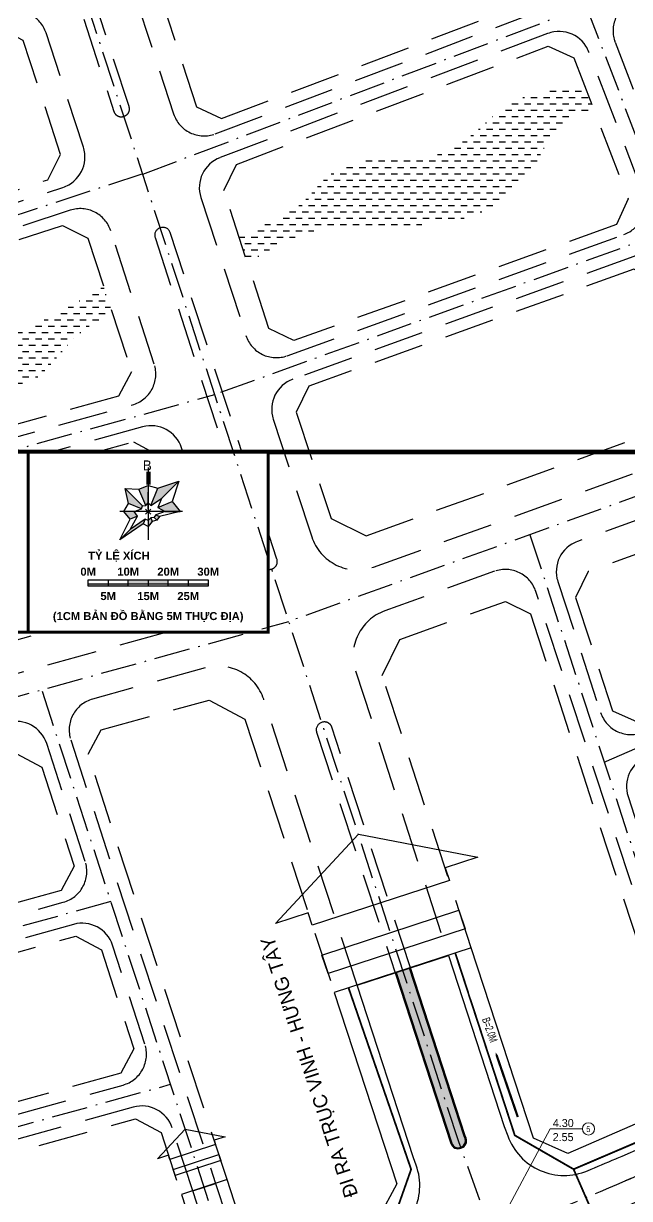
# Model space of a CAD drawing. Header units: metres. Extents: x 563124 to 573994, y 2062953 to 2068466.
# Drawn here: x 568485.6 to 568637, y 2066454.5 to 2066748.2 of the extents above; entities that cross this region are included whole.
import ezdxf
from ezdxf.enums import TextEntityAlignment as Align

# ---------------------------------------------------------------- set-up
doc = ezdxf.new("R2010")
doc.units = ezdxf.units.M
doc.linetypes.add('ACAD_ISO10W100', pattern=[18.5, 12, -3, 0.5, -3])
doc.linetypes.add('HIDDEN', pattern=[0.375, 0.25, -0.125])
for name, color, linetype in [('BoThamCo', 94, 'CONTINUOUS'), ('ghi_chu', 7, 'CONTINUOUS'), ('hacth sdd', 8, 'CONTINUOUS'), ('Khung ban ve', 7, 'CONTINUOUS'), ('KTEN', 7, 'CONTINUOUS'), ('LogDg', 7, 'CONTINUOUS'), ('LogDg phu', 7, 'CONTINUOUS'), ('Nut tim', 7, 'CONTINUOUS'), ('thoatnuoc', 3, 'CONTINUOUS'), ('TimDg', 222, 'CONTINUOUS'), ('TNuoc', 7, 'CONTINUOUS'), ('ViaHeS', 32, 'CONTINUOUS'), ('ViaHeSphu', 32, 'CONTINUOUS')]:
    doc.layers.add(name, color=color, linetype=linetype)
doc.layers.add('caodotimduong', color=5, linetype='CONTINUOUS', lineweight=15)
doc.layers.add('TN', color=3, linetype='CONTINUOUS', lineweight=5)
doc.styles.add('ARIALB', font='VHARIALB.ttf', dxfattribs={"width": 0.75})
doc.styles.add('avantH', font='VHAVAN.ttf', dxfattribs={"height": 10})
doc.styles.add('solo', font='VHARIALN.ttf')
doc.styles.add('STYLE3', font='VHBODO.ttf', dxfattribs={"width": 0.8, "height": 2.2})
doc.styles.add('TD2', font='VHBODO.ttf')
doc.styles.add('text', font='VHARIALN.ttf')
doc.styles.add('VnBlackH', font='VHBLACK.ttf')
doc.linetypes.add('TN_WATER_SUPPLY', pattern='A,0.5,-0.2,["TN",Standard,S=0.1,R=0,X=-0.1,Y=-0.05],-0.2', length=0.9)
doc.dimstyles.new('kichthuocnut', dxfattribs={"dimtxt": 1.1, "dimasz": 0.5, "dimexe": 0.5, "dimexo": 0.5, "dimgap": 0.5, "dimtad": 1, "dimzin": 0, "dimdsep": 46, "dimtxsty": 'solo', "dimblk": 'BOXFILLED', "dimcen": 0.09, "dimdle": 1, "dimclrd": 256, "dimclre": 256, "dimclrt": 7, "dimadec": 0, "dimazin": 0, "dimtfac": 1, "dimtix": 1, "dimtofl": 0, "dimtmove": 1, "dimatfit": 3, "dimldrblk": 'ARCHTICK', "dimfxl": 1, "dimtfill": 1, "dimtfillclr": 2, "dimtolj": 1, "dimtzin": 0, "dimlwd": -1, "dimlwe": -1, "dimarcsym": 0})
pattern_1 = [(0, (0, 0), (1.5875, 1.5875), [1.5875, -1.5875])]

# ---------------------------------------------------------------- blocks, each defined once
blk = doc.blocks.new('text tieu de')
at = {"color": 5}
blk.add_wipeout([(0, -1.1652900866465643e-10), (572.785714285681, -1.1652900866465643e-10), (572.785714285681, -45.00000000011653), (0, -45.00000000011653)], dxfattribs=at).dxf.layer = 'KTEN'
at = {"layer": 'KTEN', "linetype": 'Continuous'}
h = blk.add_hatch(color=10, dxfattribs=at)
h.paths.add_polyline_path([(538.3131303137634, -19.37258397322148), (535.71614607214, -21.96956821531057), (541.5364007356111, -17.91610971838236), (542.0048933161888, -16.78506857529283)])
h.paths.add_polyline_path([(539.3170623027254, -14.90000000223517), (536.664563726401, -14.90000000223517), (538.2615497123916, -16.77397032827139), (540.1466182845179, -15.99314935877919)])
h.paths.add_polyline_path([(537.0146381931845, -9.128923908807337), (537.8845359974075, -12.86986548360437), (541.0891525710467, -14.19726113043725), (541.3429452625569, -13.45723097957671)])
h.paths.add_polyline_path([(542.7857142866123, -8.370772738941014), (540.4432513804641, -9.244794284924865), (542.1610575106461, -13.39194514416158), (542.7857142861467, -12.65557813085616)])
h.paths.add_polyline_path([(550.4323901094031, -7.253324178978801), (545.2062592895236, -9.056287427432835), (543.4103710611816, -13.39194514416158), (546.1040830400307, -11.58163124881685)])
h.paths.add_polyline_path([(548.8179337175097, -12.40137290302664), (545.2363034307491, -13.88493274338543), (547.0705196775962, -14.90000000223517), (550.7432100141887, -14.9000000031665)])
h.paths.add_polyline_path([(544.2284833092708, -16.34276902489364), (544.9498678210657, -17.0641535371542), (545.6133171452675, -16.07123145461082), (544.6707828578074, -15.68082097172737)])
h.paths.add_polyline_path([(543.4103710611816, -16.40805486030877), (542.785714285681, -17.14442187361419), (542.7857142852154, -18.57269033789635), (543.8007815454621, -17.35058914683759)])
for points in [[(547.785714285681, -32.90000000176951), (547.785714285681, -31.9000000031665), (537.785714285681, -31.9000000031665), (537.785714285681, -32.90000000176951)], [(527.785714285681, -32.90000000176951), (527.785714285681, -33.5), (537.785714285681, -33.50000000046566), (537.785714285681, -32.90000000176951)], [(547.785714285681, -32.90000000176951), (547.785714285681, -33.50000000139698), (557.785714285681, -33.50000000186265), (557.785714285681, -32.90000000130385)]]:
    blk.add_hatch(color=8, dxfattribs=at).paths.add_polyline_path(points)
at = {"layer": 'KTEN', "color": 7, "linetype": 'Continuous'}
for p, q in [((542.4078654868063, -4.979990223422647), (542.4078654858749, -8.139244647696614)), ((542.5023276864085, -4.979990222491324), (542.5023276864085, -8.139244648627937)), ((542.5967898864765, -4.979990223422647), (542.5967898855451, -8.139244647696614)), ((542.6912520865444, -4.979990224353969), (542.6912520865444, -8.139244647696614)), ((542.785714285681, -3.848779157735407), (542.785714285681, -21.97096208203584)), ((542.8801764862146, -4.979990224353969), (542.8801764862146, -8.139244647696614)), ((542.9746386858169, -4.979990224353969), (542.9746386862826, -8.139244647696614)), ((543.0691008868162, -4.979990223422647), (543.0691008858848, -8.139244647696614)), ((543.1635630864184, -4.979990223422647), (543.1635630859528, -8.139244647696614)), ((551.3209186454769, -14.9000000031665), (535.7250596217345, -14.90000000223517)), ((532.785714285681, -31.9000000031665), (532.785714285681, -33.5)), ((542.785714285681, -31.9000000031665), (542.785714285681, -33.5)), ((552.785714285681, -31.9000000031665), (552.785714285681, -33.5))]:
    blk.add_line(p, q, dxfattribs=at)
at = {"layer": 'KTEN', "color": 4}
for p, q in [((546.0873997088056, -11.59831457957625), (550.4323901094031, -7.253324178978801)), ((541.3429452625569, -13.45723097957671), (537.0146381931845, -9.128923908807337)), ((542.1610575106461, -13.39194514416158), (540.4432513804641, -9.244794284924865)), ((542.7857142861467, -14.30132914334536), (542.7857142866123, -10.01652375143021)), ((543.4103710611816, -13.39194514416158), (545.2062592895236, -9.056287427432835)), ((541.0891525710467, -14.19726113043725), (537.8845359974075, -12.86986548360437)), ((543.4353571191896, -15.54964283574373), (542.1360714526381, -14.25035716965795)), ((542.1360714526381, -15.54964283667505), (543.4353571201209, -14.25035716965795)), ((545.2363034307491, -13.88493274338543), (548.8179337175097, -12.40137290302664)), ((539.4934113270137, -14.90000000223517), (536.7295885349158, -14.90000000223517)), ((540.1466182845179, -15.99314935877919), (538.2615497123916, -16.77397032827139)), ((542.0048933161888, -16.78506857529283), (541.5364007356111, -17.91610971838236)), ((543.4103710611816, -16.40805486030877), (543.8007815454621, -17.35058914683759)), ((544.1957417109516, -16.31002742797136), (544.9498678210657, -17.0641535371542)), ((544.6707828578074, -15.68082097172737), (545.6133171452675, -16.07123145461082)), ((547.0705196757335, -14.9000000031665), (550.8082348227035, -14.9000000031665)), ((538.3131303137634, -19.37258397322148), (535.71614607214, -21.96956821531057)), ((542.785714285681, -18.79017288703471), (542.7857142852154, -20.21844135038555))]:
    blk.add_line(p, q, dxfattribs=at)
at = {"layer": 'KTEN', "const_width": 0.75, "flags": 128}
blk.add_lwpolyline([(0, 0), (572.785714285681, 0), (572.785714285681, -45), (0, -45)], close=True, dxfattribs=at)
blk.add_lwpolyline([(512.785714285681, -45), (512.785714285681, 0)], dxfattribs=at)
at = {"layer": 'KTEN', "color": 7, "linetype": 'Continuous'}
for points in [[(542.7857142852154, -18.57269033789635), (541.5364007356111, -17.91610971838236), (535.71614607214, -21.96956821531057), (538.2615497123916, -16.77397032827139), (536.664563726401, -14.90000000223517), (537.8845359974075, -12.86986548360437), (537.0146381931845, -9.128923908807337), (540.4432513804641, -9.244794284924865), (542.7857142866123, -8.370772738941014), (545.2062592895236, -9.056287427432835), (550.4323901094031, -7.253324178978801), (548.8179337175097, -12.40137290302664), (550.7432100141887, -14.9000000031665), (545.6133171452675, -16.07123145461082), (544.9498678210657, -17.0641535371542), (543.8007815454621, -17.35058914683759)], [(557.785714285681, -31.9000000031665), (557.785714285681, -33.50000000186265), (527.785714285681, -33.5), (527.785714285681, -31.9000000031665)]]:
    blk.add_lwpolyline(points, close=True, dxfattribs=at)
at = {"layer": 'KTEN', "color": 4}
blk.add_lwpolyline([(542.7857142861467, -12.65557813085616), (543.4103710611816, -13.39194514416158), (546.1040830400307, -11.58163124881685), (545.2363034307491, -13.88493274338543), (547.0705196775962, -14.90000000223517), (544.6707828578074, -15.68082097172737), (544.2284833092708, -16.34276902489364), (543.4103710611816, -16.40805486030877), (542.785714285681, -17.14442187361419), (542.0048933161888, -16.78506857529283), (538.3131303137634, -19.37258397322148), (540.1466182845179, -15.99314935877919), (539.3170623027254, -14.90000000223517), (541.0891525710467, -14.19726113043725), (541.3429452625569, -13.45723097957671), (542.1610575106461, -13.39194514416158)], close=True, dxfattribs=at)
at = {"layer": 'KTEN', "color": 7, "linetype": 'Continuous'}
for points in [[(537.785714285681, -33.50000000186265), (537.785714285681, -31.9000000031665)], [(547.785714285681, -33.50000000186265), (547.785714285681, -31.9000000031665)], [(527.785714285681, -32.90000000176951), (557.785714285681, -32.90000000130385)]]:
    blk.add_lwpolyline(points, dxfattribs=at)
at = {"layer": 'KTEN', "linetype": 'Continuous', "style": 'TD2'}
blk.add_text('b', height=2.5, dxfattribs=at).set_placement((541.4399712381419, -4.594551057554781))
at = {"layer": 'KTEN', "style": 'ARIALB'}
blk.add_text('tû lÖ xÝch', height=2, rotation=359.9999998065669, dxfattribs=at).set_placement((527.785714285681, -26.9000000031665))
for s, p in [('0m', (527.785714285681, -30.9000000031665)), ('10m', (537.785714285681, -30.9000000031665)), ('20m', (547.785714285681, -30.9000000031665)), ('30m', (557.785714285681, -30.9000000031665)), ('5m', (532.785714285681, -37)), ('15m', (542.785714285681, -36.99999999976717)), ('25m', (552.785714285681, -37.00000000116415)), ('(1cm b¶n ®å b»ng 5m thùc ®Þa)', (542.785714285681, -42.00000000093132))]:
    blk.add_text(s, height=2, rotation=359.9999998065669, dxfattribs=at).set_placement(p, align=Align.CENTER)
at = {"layer": 'KTEN', "color": 5, "style": 'VnBlackH'}
blk.add_attdef('BD', (25, -29), '', height=9, dxfattribs=at)
blk = doc.blocks.new('mt')
at = {"layer": 'TN', "linetype": 'Continuous'}
blk.add_lwpolyline([(6346.931571949535, -0.01678922632709146, 566.9291350990534, 566.9291350990534, 0), (-7038.645866118532, -0.01678922632709146, 2267.716540396214, 0, 0), (-10714.44231449445, -0.01678922632709146, 0, 0, 0)], format="xyseb", dxfattribs=at)

msp = doc.modelspace()

# ---------------------------------------------------------------- hatches: boundary and pattern name
at = {"layer": 'hacth sdd'}
h = msp.add_hatch(dxfattribs=at)
h.set_pattern_fill('DASH', color=152, scale=0.5, style=0)
h.set_pattern_definition(pattern_1)
edge = h.paths.add_edge_path()
edge.add_spline(control_points=[(568541.5519845862, 2066688.331533407), (568546.9099245537, 2066691.668576204), (568557.6696703733, 2066698.040572187), (568578.1837376468, 2066697.703863596), (568598.5157122808, 2066698.018728519), (568613.3497124587, 2066710.284097246), (568618.1756243783, 2066723.701020292), (568625.4138671116, 2066726.099956091), (568628.0297156239, 2066726.847830664)], knot_values=[1.733516089840129, 1.733516089840129, 1.733516089840129, 1.733516089840129, 20.21492143639049, 38.5895898752718, 62.22102200494039, 78.92862086978032, 93.4271517273697, 101.250947576301, 101.250947576301, 101.250947576301, 101.250947576301], degree=3, periodic=0)
edge.add_line((568628.0297156239, 2066726.847830664), (568625.8055107455, 2066732.645948856))
edge.add_spline(control_points=[(568625.8055107452, 2066732.645948857), (568623.456028169, 2066732.334907698), (568617.2476255816, 2066731.482922031), (568606.1232551078, 2066729.405485139), (568597.662867775, 2066719.179990884), (568585.0280144246, 2066713.055855454), (568572.554849791, 2066715.111159112), (568561.08730977, 2066711.180808759), (568556.3002646514, 2066703.680048683), (568548.3721179258, 2066699.072265942), (568543.1742604271, 2066696.663557432), (568539.3910653127, 2066694.948771011)], knot_values=[1.761323813617309, 1.761323813617309, 1.761323813617309, 1.761323813617309, 8.914377867856956, 20.5970148335105, 34.30358484403938, 47.32808275774664, 60.58187410247685, 71.35281325460606, 81.41090136532301, 86.13569231883389, 98.61707976268399, 98.61707976268399, 98.61707976268399, 98.61707976268399], degree=3, periodic=0)
edge.add_line((568539.3910653127, 2066694.948771011), (568541.5519845862, 2066688.331533407))
h = msp.add_hatch(dxfattribs=at)
h.set_pattern_fill('DASH', color=152, scale=0.5, style=0)
h.set_pattern_definition(pattern_1)
edge = h.paths.add_edge_path()
edge.add_spline(control_points=[(568363.1147200223, 2066622.609684982), (568369.1182345157, 2066625.274175401), (568381.9087623449, 2066631.191744483), (568398.8647467906, 2066645.29791471), (568421.0442381767, 2066652.214058451), (568446.5178659777, 2066654.840292045), (568470.3128322547, 2066650.333617344), (568490.0928656514, 2066658.750558744), (568497.7722828957, 2066670.373589276), (568504.5105566684, 2066674.27045198), (568507.7259940165, 2066675.945019578)], knot_values=[2.906969521393546, 2.906969521393546, 2.906969521393546, 2.906969521393546, 22.5428697661712, 45.10026049562133, 68.17076675020925, 90.92023475543192, 121.6463713651847, 138.999330044249, 151.5051789533681, 162.2247018903137, 162.2247018903137, 162.2247018903137, 162.2247018903137], degree=3, periodic=0)
edge.add_line((568507.7259940165, 2066675.945019578), (568505.5713613903, 2066682.543006005))
edge.add_spline(control_points=[(568505.5713613904, 2066682.543006006), (568500.0498010054, 2066679.212371768), (568485.8873323891, 2066670.840567454), (568463.982847817, 2066663.726017455), (568441.085159671, 2066670.2907888), (568417.2669788423, 2066668.102699251), (568394.428818866, 2066653.027372311), (568377.9541080532, 2066636.41844018), (568365.2087062073, 2066631.92369709), (568360.8975769992, 2066630.543312047)], knot_values=[3.341250293336913, 3.341250293336913, 3.341250293336913, 3.341250293336913, 22.81488591885889, 52.94120218901217, 68.16238074745166, 93.3545608397996, 121.7280451899365, 148.6539656972156, 162.0926046605273, 162.0926046605273, 162.0926046605273, 162.0926046605273], degree=3, periodic=0)
edge.add_line((568360.8975769992, 2066630.543312047), (568363.1147200223, 2066622.609684982))
h = msp.add_hatch(dxfattribs=at)
h.set_pattern_fill('CROSS', color=64, scale=0.05, style=0)
h.set_pattern_definition([(0, (568124.4922125977, 2065856.434559209), (0.3175, 0.3175), [0.15875, -0.4762500000000001]), (90, (568124.5715875977, 2065856.355184209), (-0.3175, 0.3175), [0.15875, -0.4762500000000001])])
edge = h.paths.add_edge_path()
edge.add_line((568582.0009180338, 2066512.12011362), (568578.6738269223, 2066511.033621682))
edge.add_line((568578.6738269223, 2066511.033621682), (568592.612281479, 2066468.350830716))
edge.add_arc((568594.1807672889, 2066468.863034059), 1.649999999924233, 198.0849212620384, 290.6810187746852)
edge.add_line((568594.7634894167, 2066467.319358276), (568594.9707297467, 2066467.397589423))
edge.add_arc((568594.3880076198, 2066468.941265205), 1.649999999516858, 290.6810187510666, 379.8729562573592)
edge.add_line((568595.9397479449, 2066469.5021591), (568595.7165843876, 2066470.119551965))
edge.add_line((568595.7165843876, 2066470.119551965), (568582.0009180338, 2066512.12011362))

# ---------------------------------------------------------------- linework, layer by layer
at = {"layer": 'BoThamCo'}
msp.add_lwpolyline([(568582.0009180338, 2066512.12011362), (568578.6738269223, 2066511.033621682), (568592.612281479, 2066468.350830716, 0.4275478211081623), (568594.7634894167, 2066467.319358276), (568594.9707297467, 2066467.397589423, 0.410088793403132), (568595.9397479449, 2066469.5021591), (568595.7165843876, 2066470.119551965)], format="xyb", close=True, dxfattribs=at)
at = {"layer": 'caodotimduong', "color": 5, "ltscale": 75}
msp.add_circle((568626.753545715, 2066471.91954336), 1.531868477319809, dxfattribs=at)
at = {"layer": 'Khung ban ve', "const_width": 1.2}
msp.add_lwpolyline([(567973.9280794318, 2066641.109092405), (569223.9280794318, 2066641.109092405), (569223.9280794318, 2065831.109092405), (567973.9280794318, 2065831.109092405)], close=True, dxfattribs=at)
at = {"layer": 'LogDg', "ltscale": 0.75}
for points in [[(568556.6709800422, 2066525.944527894), (568548.5044836754, 2066523.277684047), (568569.2829997997, 2066545.557529331), (568599.1284974428, 2066539.8129666), (568590.9620010762, 2066537.146122756), (568591.9779415893, 2066534.035076519), (568557.6869205576, 2066522.833481657)], [(568595.8959954296, 2066521.917527779), (568561.674486847, 2066510.742182131), (568560.0810636266, 2066515.382502269), (568594.3720846582, 2066526.584097131)], [(568521.7855156524, 2066465.340043642), (568519.0633501967, 2066464.451095694), (568525.9895222384, 2066471.877710787), (568535.938021453, 2066469.962856543), (568533.2158559973, 2066469.073908596), (568533.554502835, 2066468.036893184), (568522.1241624908, 2066464.30302823)], [(568534.8605207818, 2066463.997710271), (568523.453351254, 2066460.272595054), (568522.9222101805, 2066461.819368434), (568534.3525505248, 2066465.553233387)]]:
    msp.add_lwpolyline(points, close=True, dxfattribs=at)
at = {"layer": 'LogDg'}
for points in [[(568629.1365295313, 2066449.5450944, 0.3988265474278237), (568620.8702168631, 2066430.626567882), (568645.7890206431, 2066361.730072687, 0.4330458964913487), (568656.5076447837, 2066357.116993021), (568686.7638777262, 2066370.30015274, 0.3974100866138169), (568691.0744608007, 2066380.401447419), (568663.5017828451, 2066455.192430239, 0.4312609528413823), (568652.7990199215, 2066459.758788251), (568652.3696776778, 2066459.571644346, -0.0037754222049912), (568629.1365295462, 2066449.545094365)], [(568532.9846923709, 2066440.749541474), (568527.8572749755, 2066456.450886555), (568533.5608597441, 2066458.313444165), (568539.0014906215, 2066441.652966527, 0.4008529283221588)]]:
    msp.add_lwpolyline(points, format="xyb", dxfattribs=at)
at = {"layer": 'LogDg phu', "linetype": 'HIDDEN', "ltscale": 50}
for points in [[(568481.1240782202, 2066821.833812692, 0.4142135613689459), (568478.7281331418, 2066823.050137959), (568478.5380136435, 2066822.988052705, 0.4142135623507612), (568477.3216883775, 2066820.59210762), (568508.1433529542, 2066726.208999308, 0.4142135630160996), (568510.5392980425, 2066724.992674043), (568510.7294175306, 2066725.054759296, 0.4142135623760472), (568511.9457427965, 2066727.450704379)], [(568618.9661847949, 2066761.643095226), (568608.2213085736, 2066789.653132833, 0.4130355195331826), (568597.9168262975, 2066794.268607301), (568518.4982130751, 2066764.169011009, 0.4006207269376262), (568513.7286327714, 2066754.204849267), (568523.0515550205, 2066725.655892145, 0.4279383144450569), (568533.4915340864, 2066720.658550691), (568614.332101281, 2066751.297066498, 0.4153925873541624)], [(568729.9323147297, 2066735.825750205, 0.4011641289369684), (568734.2049900207, 2066746.024628077), (568722.2261156989, 2066777.251485729, 0.413035519527469), (568711.9216334224, 2066781.866960198), (568638.0486133671, 2066753.869139657, 0.4153925873483075), (568633.4145298532, 2066743.523110929), (568646.7745176696, 2066708.695928794, 0.4273845288333998), (568657.4404081691, 2066704.227605183)], [(568500.5182092004, 2066717.345194972), (568491.2054179925, 2066745.863128489, 0.4144551354821255), (568481.1109572572, 2066750.982447346), (568424.4626180874, 2066732.431701091, 0.4069381824714676), (568419.2899323418, 2066722.529377541), (568427.9160866493, 2066693.786589649, 0.4215265637776219), (568438.0681344953, 2066688.483455196), (568495.4031105657, 2066707.259055827, 0.413972030505194)], [(568640.3587601535, 2066705.876343896), (568626.8457606907, 2066741.102400981, 0.4130355195236909), (568616.5412784145, 2066745.717875449), (568534.6579449738, 2066714.684151998, 0.4006207269383597), (568529.88836467, 2066704.719990256), (568541.1540197748, 2066670.221933108, 0.4230605353173066), (568551.4700345455, 2066665.178776683), (568635.6007123442, 2066695.484500197, 0.420243613079091)], [(568522.2309146766, 2066695.955114998, 0.4142135623619029), (568519.8349695923, 2066697.171440264), (568519.6448500999, 2066697.10935501, 0.4142135623507614), (568518.4285248341, 2066694.713409926), (568545.0881251433, 2066613.075510823, 0.4142135623619029), (568547.4840702277, 2066611.859185557), (568547.67418972, 2066611.92127081, 0.4142135623755029), (568548.8905149859, 2066614.317215893)], [(568638.0594173555, 2066689.992770026), (568552.8800393828, 2066659.309281607, 0.4054215898329037), (568547.9864947842, 2066649.299304895), (568557.5766732914, 2066619.931946926, 0.4230605353412951), (568573.0506954482, 2066612.36721229), (568656.0201207704, 2066642.254627081, 0.4202436130836569), (568660.77816858, 2066652.646470779), (568648.2399353363, 2066685.331480588, 0.4082091139717398)], [(568525.065394671, 2066642.176001571, 0.4008529283185935), (568515.3282217601, 2066647.403162037), (568369.5514923107, 2066607.087947237, 0.4150041201219849), (568363.9790969947, 2066597.224185153), (568373.3993439906, 2066563.515612562, 0.4134234463088986), (568383.2365257584, 2066557.958233426), (568526.4331967271, 2066597.559921369, 0.4277016234648121), (568534.6417764155, 2066612.850892501)], [(568660.3595607678, 2066631.860145438), (568623.9814494657, 2066618.755948351, 0.4054215898564703), (568619.0879048664, 2066608.74597164), (568629.7793647455, 2066576.006233872, 0.4424435993429328), (568640.5807520343, 2066571.156043275), (568677.6544486654, 2066587.315916817, 0.4011641289477004), (568681.9271239566, 2066597.514794688), (568670.5400787483, 2066627.198856, 0.4082091139630066)], [(568792.8568657822, 2066598.259643554), (568784.0661948705, 2066618.427045594, 0.4142135623689801), (568773.5359865258, 2066622.564038731), (568641.048119041, 2066564.814545734, 0.3865360149398265), (568636.63994696, 2066554.997534848), (568643.500529179, 2066533.988835819, 0.4424435993592599), (568654.3019164683, 2066529.138645222), (568788.7198726452, 2066587.729435209, 0.4142135623712688)], [(568491.3438480753, 2066568.263495435, 0.4008529283199672), (568481.6066751642, 2066573.490655901), (568386.3060744696, 2066547.134843129, 0.4150041201149481), (568380.7336791535, 2066537.271081045), (568389.0773264928, 2066507.414916749, 0.4134234463104431), (568398.9145082607, 2066501.857537613), (568495.5047912674, 2066528.570017868, 0.4277016234689535), (568500.9771777266, 2066538.763998623)]]:
    msp.add_lwpolyline(points, format="xyb", close=True, dxfattribs=at)
for points in [[(568518.2288381463, 2066663.111128342), (568507.3475894172, 2066696.432043726, 0.4144551354901239), (568497.2531286821, 2066701.551362584), (568355.7178944015, 2066655.202533016, 0.4013967137455503), (568350.5027869097, 2066645.44661254), (568358.0577988826, 2066618.412430781, 0.4134234463103623), (568367.8949806505, 2066612.855051645), (568512.7564516875, 2066652.917147588, 0.4277016234675699), (568518.2288381464, 2066663.111128342)], [(568649.1792740044, 2066497.270936654), (568613.5900196371, 2066606.253514197, 0.4230605353133054), (568603.2740048666, 2066611.296670621), (568575.8644785307, 2066601.423155412, 0.4054215898190149), (568568.5241616329, 2066586.408190344), (568591.7445420057, 2066515.301982867)], [(568568.930202947, 2066507.851752434), (568545.5958044793, 2066579.307109834, 0.4008529283181529), (568530.9900451133, 2066587.147850533), (568502.8330327815, 2066579.36090124, 0.4277016234666781), (568497.3606463225, 2066569.166920486), (568533.560859744, 2066458.313444163)], [(568582.2385673989, 2066512.197720187), (568562.5992015756, 2066572.338027909, 0.4142135624521275), (568560.2032564908, 2066573.554353173), (568560.013136999, 2066573.49226792, 0.4142135623507612), (568558.7968117332, 2066571.096322836), (568578.4361775572, 2066510.956015116)], [(568394.9986246044, 2066486.226671121), (568401.9965223732, 2066461.186017194, 0.4134234462927829), (568411.8337041405, 2066455.628638059), (568510.4209145961, 2066482.893377646, 0.4277016234604547), (568515.8933010551, 2066493.0873584), (568507.8137342515, 2066517.828871856, 0.4008529283409323), (568498.0765613404, 2066523.056032323), (568400.57101992, 2066496.090433204, 0.4150041201277101), (568394.9986246047, 2066486.226671121)], [(568527.8572749754, 2066456.450886554), (568522.72985758, 2066472.152231635, 0.4008529283460351), (568512.9926846686, 2066477.3793921), (568413.4902158005, 2066449.861533651, 0.4150041201018847), (568407.9178204851, 2066439.997771567), (568412.0685824008, 2066425.145054923)]]:
    msp.add_lwpolyline(points, format="xyb", dxfattribs=at)
at = {"layer": 'thoatnuoc', "color": 7, "linetype": 'TN_WATER_SUPPLY', "ltscale": 10, "const_width": 0.4545454544816536}
for points in [[(569089.9466779137, 2066677.503747938), (569014.7081956163, 2066636.82593798), (568972.5824870563, 2066614.36399197), (568771.2850393737, 2066526.96896497), (568668.9499052815, 2066481.469531139), (568623.0240028278, 2066461.848824679)], [(568813.8719196744, 2066528.110421848), (568629.2526726262, 2066447.548460467), (568623.0240028278, 2066461.848824679)], [(568623.0240028278, 2066461.848824679), (568608.3339415949, 2066470.30938347), (568593.4584277852, 2066515.861667896)], [(568566.7920811612, 2066507.153529271), (568582.4279806013, 2066461.817219348), (568576.983901833, 2066446.378633028), (568548.3625312469, 2066438.387054382)]]:
    msp.add_lwpolyline(points, dxfattribs=at)
at = {"layer": 'TimDg', "linetype": 'ACAD_ISO10W100', "ltscale": 0.75}
for points in [[(568515.3525090639, 2066710.575639699), (568881.6367267885, 2066849.397090167)], [(568515.3349485925, 2066710.629413949), (568341.9264346809, 2066653.842977006)], [(568647.6517878759, 2066696.636858145), (568533.3500873052, 2066655.46286756)], [(568647.6517878762, 2066696.636858145), (568533.3500873054, 2066655.46286756)], [(568669.0115637949, 2066640.955609292), (568551.8676474134, 2066598.757789958)], [(568612.1074862533, 2066620.457506978), (568661.2454360962, 2066469.985671445), (568697.4807461553, 2066371.697269555)], [(568630.6846607705, 2066563.569876185), (568689.2826240492, 2066589.111857759)], [(568540.9818977981, 2066428.055417164), (568536.1267410319, 2066440.791988018), (568490.1182434424, 2066581.680712606)], [(568507.4038551121, 2066528.748147767), (568386.2492163995, 2066495.242283678)], [(568399.1684122805, 2066449.013384123), (568522.3199784402, 2066483.071507545)]]:
    msp.add_lwpolyline(points, dxfattribs=at)
at = {"layer": 'ViaHeSphu', "linetype": 'HIDDEN', "ltscale": 50}
for points in [[(568612.3526509337, 2066753.755090048), (568615.2373224761, 2066760.195391471), (568604.4924172601, 2066788.205504662), (568598.026149305, 2066791.101806858), (568522.5828387665, 2066762.508847375), (568519.4595003579, 2066755.983860459), (568528.7858006748, 2066727.424558901), (568535.0134017633, 2066724.443571211)], [(568485.5013206785, 2066744.002140437), (568479.1974837128, 2066747.199077084), (568425.5131329211, 2066729.6189541), (568422.1986738878, 2066723.273924195), (568430.8257197777, 2066694.528165501), (568437.0146719964, 2066691.29523691), (568491.614538655, 2066709.175165727), (568494.814112941, 2066715.484203687)], [(568633.740626906, 2066698.003161384), (568553.1332438089, 2066668.966606231), (568546.8770083638, 2066672.025071605), (568535.6192322536, 2066706.499001445), (568538.7425706625, 2066713.023988361), (568616.6506014224, 2066742.551075006), (568623.1168693774, 2066739.654772809), (568636.6539328047, 2066704.365985124)], [(568369.9997939583, 2066616.549757405), (568363.8349426555, 2066620.032504477), (568356.3037542899, 2066646.981437961), (568359.7097152444, 2066653.352981457), (568495.3396551383, 2066697.767992319), (568501.6434921043, 2066694.571055673), (568512.5553588434, 2066661.15638081), (568509.2883835522, 2066655.07064774)], [(568638.0394497328, 2066686.796872307), (568556.8600483593, 2066657.554263569), (568553.708075594, 2066651.106754337), (568562.4056422113, 2066624.472781658), (568571.1643718344, 2066620.190930135), (568652.3688591537, 2066649.442575383), (568655.2821650526, 2066655.805399121), (568644.534352044, 2066683.823092426)], [(568513.0174143846, 2066643.651487686), (568519.3886523556, 2066640.231246149), (568528.0936399136, 2066613.574548824), (568523.519874506, 2066605.054522527), (568383.9955894961, 2066566.468449556), (568377.8307381935, 2066569.951196628), (568369.7562309691, 2066598.844293912), (568373.2295929289, 2066604.992532516)], [(568662.130769322, 2066623.994960604), (568626.690551249, 2066611.228613314), (568623.5385784836, 2066604.781104082), (568632.786793244, 2066576.460918668), (568638.922425047, 2066573.705811117), (568675.3374103354, 2066589.578562169), (568678.1301125921, 2066596.244743731), (568668.6256716335, 2066621.021180723)], [(568483.7441339464, 2066565.781486192), (568490.1153719175, 2066562.361244655), (568498.1982017334, 2066537.609739096), (568494.9312264421, 2066531.524006027), (568401.0193215667, 2066505.552243373), (568394.8544702639, 2066509.034990446), (568387.8565626963, 2066534.075679434), (568391.3299246557, 2066540.223918039)], [(568404.2491205372, 2066493.995018484), (568498.6602572743, 2066520.104845971), (568505.0314952453, 2066516.684604435), (568513.1143250617, 2066491.933098874), (568509.8473497706, 2066485.847365805), (568413.9385174483, 2066459.323343819), (568407.7736661457, 2066462.806090891), (568400.7757585775, 2066487.846779879)]]:
    msp.add_lwpolyline(points, close=True, dxfattribs=at)
for points in [[(568597.4481267694, 2066517.164540475), (568575.2145619625, 2066585.248889082), (568579.6273238339, 2066594.275402007), (568605.9873732564, 2066603.770872514), (568612.2436087014, 2066600.71240714), (568646.3274816169, 2066496.339657848)], [(568536.4126521216, 2066459.244722966), (568501.6933851618, 2066565.563196659), (568504.9603604531, 2066571.648929728), (568531.9878820202, 2066579.123513234), (568540.9076151797, 2066574.335175082), (568563.2266181868, 2066505.989194828)], [(568417.8471738093, 2066426.759948529), (568413.6949544586, 2066441.617880326), (568417.1683164181, 2066447.766118931), (568513.5763806028, 2066474.428205749), (568519.9476185736, 2066471.007964212), (568525.0054825938, 2066455.51960775)]]:
    msp.add_lwpolyline(points, dxfattribs=at)

# ---------------------------------------------------------------- texts
at = {"layer": 'caodotimduong', "color": 7, "ltscale": 75, "style": 'STYLE3'}
for s, p in [('4.30', (568620.4487310761, 2066472.39047893)), ('2.55', (568620.4046002475, 2066468.876473448))]:
    msp.add_text(s, height=2, rotation=359.9999798840702, dxfattribs=at).set_placement(p, align=Align.CENTER)
at = {"layer": 'ghi_chu', "style": 'avantH'}
msp.add_text('®i ra trôc vinh - h\xadng t©y', height=3.5, rotation=108.0849212487289, dxfattribs=at).set_placement((568569.2036849483, 2066455.472256974, 3.0256135e-09))
at = {"layer": 'Nut tim', "color": 7, "ltscale": 75, "style": 'STYLE3', "width": 0.8}
msp.add_text('5', height=1.5, rotation=2.011704153980235e-05, dxfattribs=at).set_placement((568626.7116312694, 2066471.127927273), align=Align.CENTER)

# ---------------------------------------------------------------- leaders
at = {"layer": 'caodotimduong', "color": 5, "ltscale": 75}
msp.add_leader([(568602.8509041304, 2066445.165571093), (568617.1628459253, 2066471.919543424), (568625.2216772377, 2066471.91954336)], dimstyle='kichthuocnut', override={"dimasz": 1.5, "dimclrd": 5, "dimldrblk": 'Dot'}, dxfattribs=at)

# ---------------------------------------------------------------- next in the draw order: block references
at = {"layer": 'KTEN'}
msp.add_blockref('text tieu de', (567973.9280794318, 2066641.109092405), dxfattribs=at)

# ---------------------------------------------------------------- next in the draw order: linework, layer by layer
at = {"layer": 'TimDg', "linetype": 'ACAD_ISO10W100', "ltscale": 0.75}
for p, q in [((568688.9541659714, 2066588.968687763), (568490.8508270073, 2067105.389897295)), ((568688.9541659716, 2066588.968687763), (568490.8508270076, 2067105.389897295))]:
    msp.add_line(p, q, dxfattribs=at)
msp.add_lwpolyline([(569091.2426362742, 2064877.603168339), (569098.0833245073, 2065004.258577522, 0.1155759311696503), (569076.6612234834, 2065124.594927438), (568731.7585831989, 2066088.756516766), (568594.3423819309, 2066468.690270108), (568350.7433376566, 2067214.647222786), (568115.138804305, 2067803.004418648)], format="xyb", dxfattribs=at)
for points in [[(568355.2296887888, 2066606.23979771), (568533.3390254664, 2066655.496741485)], [(568371.2777524221, 2066548.814836547), (568551.8676474134, 2066598.757789958)]]:
    msp.add_lwpolyline(points, dxfattribs=at)

# ---------------------------------------------------------------- next in the draw order: wipeouts: each hides what was drawn before it
msp.add_wipeout([(568596.8605890688, 2066505.9647771583), (568603.8872205236, 2066486.1491301723), (568607.045555137, 2066487.2690761099), (568600.0189236823, 2066507.0847230963)]).translate(0, 0, -2.029028454253275e-09).dxf.layer = 'TNuoc'

# ---------------------------------------------------------------- next in the draw order: linework, layer by layer
at = {"layer": 'LogDg'}
msp.add_lwpolyline([(568573.5837861183, 2066443.296837246, 0.437327107829602), (568583.6860104403, 2066462.87050174), (568583.0184098602, 2066464.710384917), (568568.9302029472, 2066507.851752435), (568591.7445420059, 2066515.301982867), (568605.7119164963, 2066472.530632335), (568606.5707591373, 2066470.163692916, 0.4297542289755008), (568626.5241263091, 2066461.469045627, 0.0010786648149026), (568633.5471475929, 2066464.463192382, 0.0014744002071299), (568635.1386415936, 2066465.15132348), (568649.9464438927, 2066471.605824496, 0.3865360149271803)], format="xyb", dxfattribs=at)
msp.add_lwpolyline([(568582.2385673991, 2066512.197720187), (568578.4361775573, 2066510.956015116), (568592.374632114, 2066468.27322415, 0.4275478211184104), (568594.8517806483, 2066467.085468006), (568595.059020979, 2066467.163699154, 0.4100887933885391), (568596.1748601156, 2066469.587143024), (568595.9530227166, 2066470.200867007), (568582.238567399, 2066512.197720189)], format="xyb", close=True, dxfattribs=at)
at = {"layer": 'TimDg', "linetype": 'ACAD_ISO10W100', "ltscale": 0.75}
for points in [[(569091.2426362744, 2064877.603168339), (569098.0833245076, 2065004.258577523, 0.1155759311696503), (569076.6612234836, 2065124.594927438), (568731.7585831991, 2066088.756516766), (568594.3423819311, 2066468.690270109), (568350.7433376568, 2067214.647222786), (568115.1388043052, 2067803.004418648)], [(568079.0242556485, 2066330.674481541), (568189.8282772575, 2066342.093351958, 0.0212183356968994), (568231.7999667001, 2066348.227509636), (568277.0182607948, 2066356.809184933, 0.0205674290957321), (568317.0652761771, 2066366.130261249), (568602.8735060564, 2066445.171821758, 0.0050405018645397), (568635.9121238267, 2066458.948948334, 0.0014744002071441), (568637.5360972972, 2066459.651122924), (568976.9522955609, 2066607.597600872), (569005.3844092482, 2066622.569339147)], [(568079.0242556485, 2066330.674481541), (568189.8282772575, 2066342.093351958, 0.0212183356968994), (568231.7999667001, 2066348.227509636), (568277.0182607948, 2066356.809184933, 0.0205674290957321), (568317.0652761771, 2066366.130261249), (568602.8735060564, 2066445.171821758, 0.0050405018645397), (568635.9121238267, 2066458.948948334, 0.0014744002071441), (568637.5360972972, 2066459.651122924), (568976.9522955609, 2066607.597600872), (569005.3844092482, 2066622.569339147)]]:
    msp.add_lwpolyline(points, format="xyb", dxfattribs=at)
at = {"layer": 'ViaHeS', "elevation": 3.0256135e-09}
msp.add_lwpolyline([(568647.3944681879, 2066477.038672077), (568621.5593246928, 2066465.777516874), (568612.9694401686, 2066469.634667445), (568597.4481267695, 2066517.164540476), (568563.2266181869, 2066505.989194829), (568578.823996857, 2066458.22639224), (568574.2502314491, 2066449.706365942), (568547.2227098829, 2066442.231782435), (568540.8514719119, 2066445.652023972), (568536.4126521219, 2066459.244722966), (568525.0054825939, 2066455.51960775), (568529.2734586679, 2066442.450071967), (568526.0064833766, 2066436.364338897), (568427.9343129861, 2066409.242035971), (568421.7694616833, 2066412.724783044), (568417.8471738094, 2066426.75994853), (568394.7328081836, 2066420.300374107), (568398.6376656397, 2066406.327580074), (568395.1643036801, 2066400.179341469), (568313.8666863373, 2066377.696117165, -0.0205674290908518), (568274.7807993327, 2066368.598746681), (568241.2344593761, 2066362.232212899)], format="xyb", dxfattribs=at)

# ---------------------------------------------------------------- next in the draw order: block references
at = {"layer": 'thoatnuoc', "xscale": 0.0009999999999997548, "yscale": 0.001000000000000334, "zscale": 0.001, "rotation": 288.9354128138548}
msp.add_blockref('mt', (568607.0223193689, 2066480.912566564), dxfattribs=at)

# ---------------------------------------------------------------- next in the draw order: texts
at = {"layer": 'TNuoc', "color": 7, "linetype": 'ByBlock', "style": 'text', "width": 0.8}
msp.add_text('b=2.0m', height=2, rotation=289.5245142718185, dxfattribs=at).set_placement((568602.0992732018, 2066496.677888748, -2.029028454253275e-09), align=Align.MIDDLE_CENTER)

doc.saveas('drawing.dxf')
